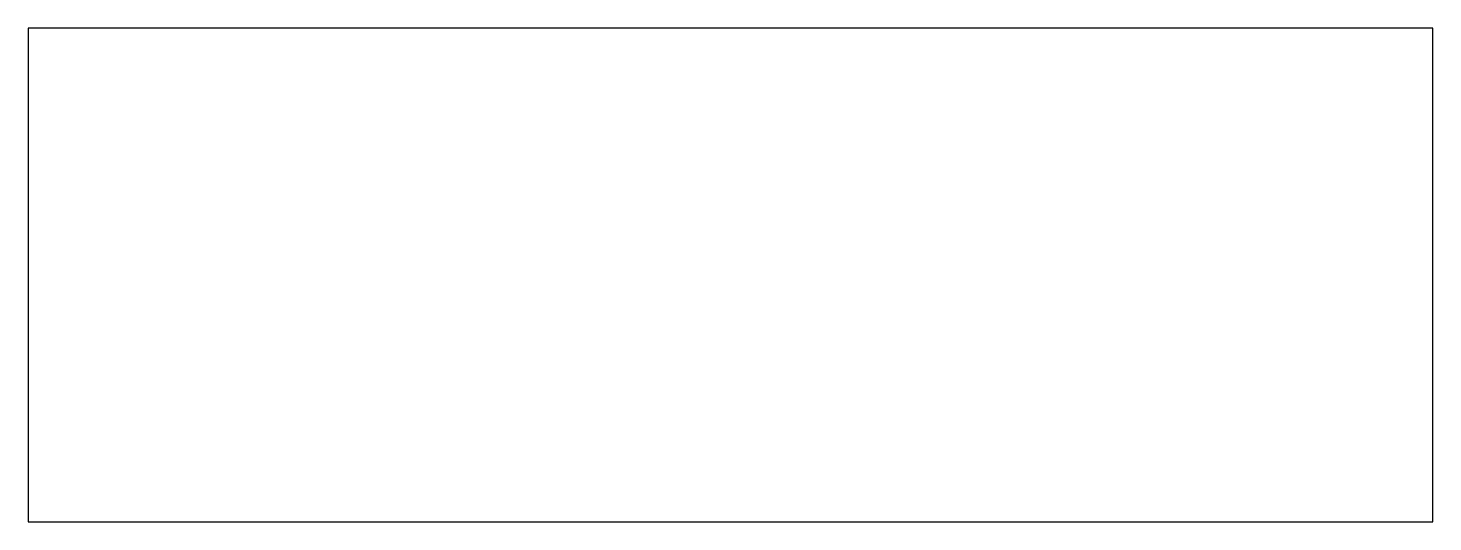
# Model space of a CAD drawing. Header units: inches. Extents: x 0 to 11.4, y 0 to 4.
import ezdxf

# ---------------------------------------------------------------- set-up
doc = ezdxf.new("R2010")
doc.units = ezdxf.units.IN
doc.header["$MEASUREMENT"] = 0

msp = doc.modelspace()

# ---------------------------------------------------------------- linework, layer by layer
msp.add_lwpolyline([(11.375, 0), (11.375, 4), (0, 4), (0, 0)], close=True)

doc.saveas('drawing.dxf')
